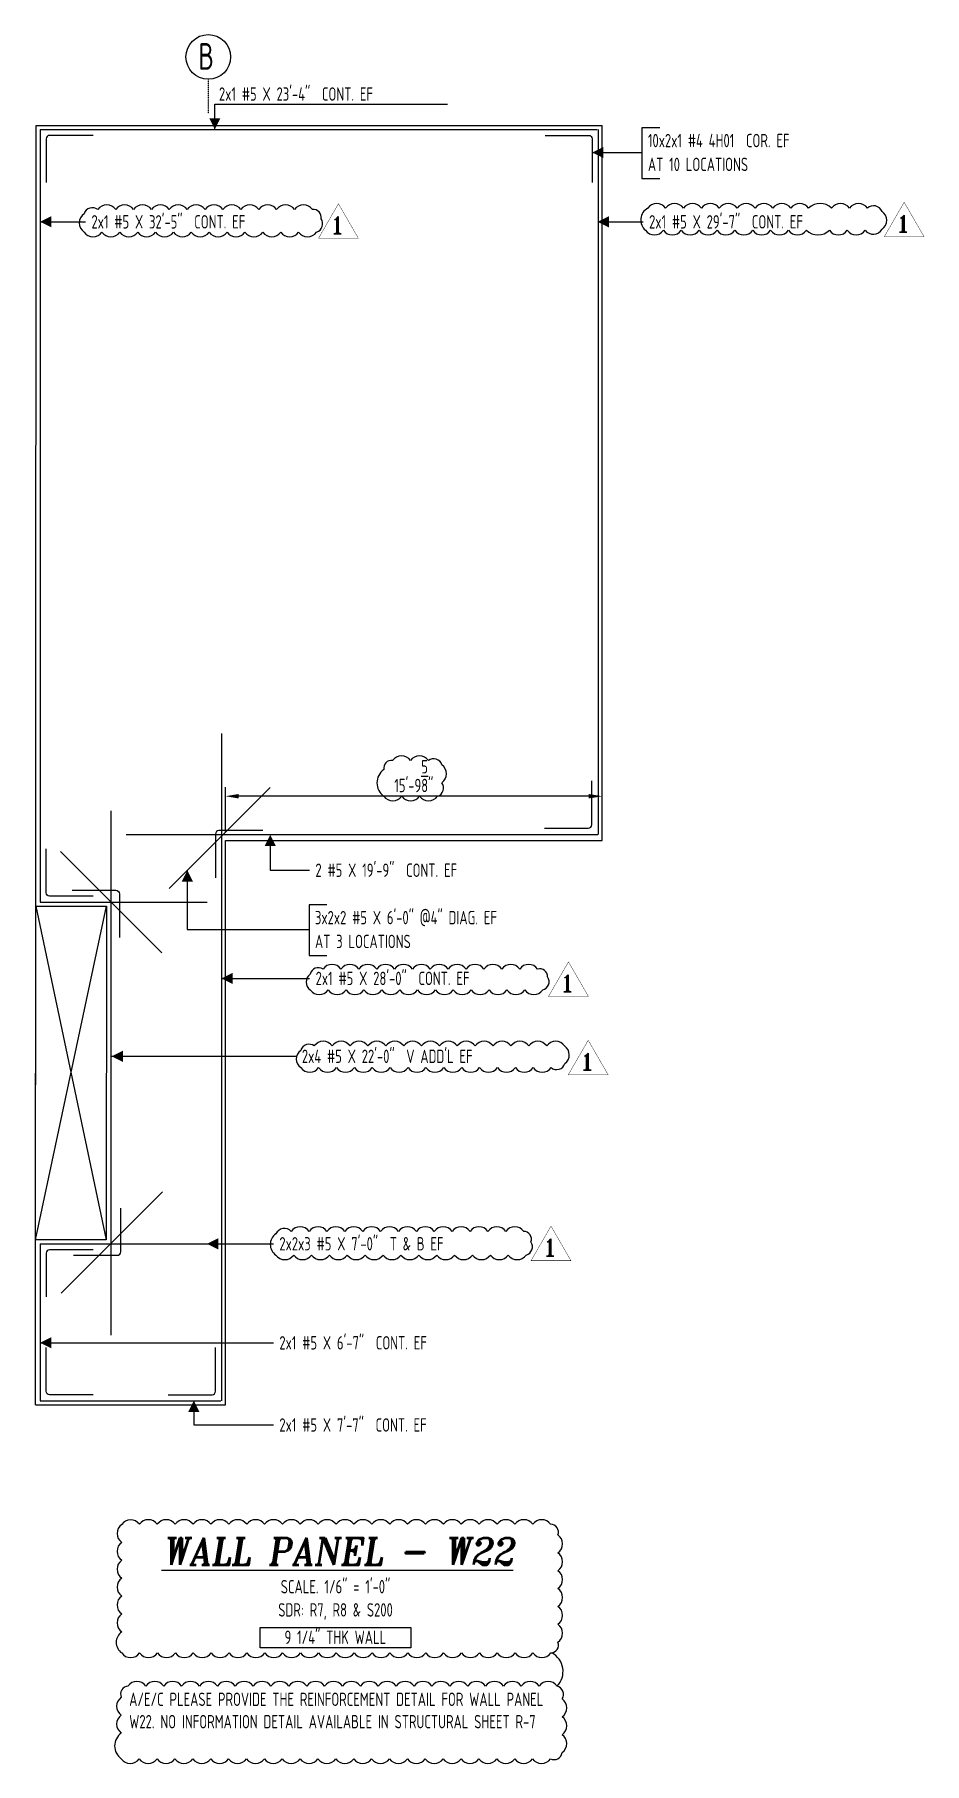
# Model space of a CAD drawing. Header units: inches. Extents: x -3675 to 25720, y -2273 to 5046.
# Drawn here: x 22814 to 23262, y -343 to 528 of the extents above; entities that cross this region are included whole.
import ezdxf
from ezdxf.enums import TextEntityAlignment as Align

# ---------------------------------------------------------------- set-up
doc = ezdxf.new("R2010")
doc.units = ezdxf.units.IN
doc.header["$LTSCALE"] = 0.025
doc.header["$MEASUREMENT"] = 0
doc.linetypes.add('PHANTOM', pattern=[2.5, 1.25, -0.25, 0.25, -0.25, 0.25, -0.25])
doc.layers.get('0').update_dxf_attribs({"linetype": 'CONTINUOUS'})
doc.layers.get('Defpoints').update_dxf_attribs({"linetype": 'CONTINUOUS'})
for name, color, linetype in [('0-25', 7, 'CONTINUOUS'), ('0-25TEXT', 7, 'CONTINUOUS'), ('0-35', 3, 'CONTINUOUS'), ('0-35TEXT', 3, 'CONTINUOUS'), ('0-50', 10, 'CONTINUOUS'), ('BAR-LBL', 2, 'CONTINUOUS'), ('DETAIL', 83, 'CONTINUOUS'), ('GRID', 8, 'PHANTOM'), ('REBARS', 4, 'CONTINUOUS'), ('REV_1', 150, 'CONTINUOUS')]:
    doc.layers.add(name, color=color, linetype=linetype)
doc.styles.add('AR', font='ARCHQUIK.shx', dxfattribs={"width": 0.8})
doc.styles.add('ROMANT', font='romant')
doc.dimstyles.new('CADS_DIM_48', dxfattribs={"dimscale": 48, "dimtxt": 0.09375, "dimasz": 0.09375, "dimexe": 0.0625, "dimexo": 0.0625, "dimgap": 0.09375, "dimtad": 0, "dimtih": 1, "dimtoh": 1, "dimzin": 1, "dimdsep": 46, "dimlunit": 4, "dimtxsty": 'AR', "dimblk": 'CLOSED', "dimcen": 0.1875, "dimadec": 0, "dimazin": 0, "dimtfac": 1, "dimtofl": 0, "dimtmove": 0, "dimatfit": 1, "dimldrblk": 'DOTBLANK', "dimfxl": 1, "dimtzin": 0, "dimarcsym": 0})

# ---------------------------------------------------------------- blocks, each defined once
blk = doc.blocks.new('leadrblk')
blk.add_lwpolyline([(0, 0, 0, 1, 0), (1, 0, 1, 1, 0)], format="xyseb")
blk = doc.blocks.new('*U822', base_point=(22819.57, -83.65))
at = {"layer": 'REBARS', "color": 0}
blk.add_lwpolyline([(22843.57, -83.9), (22821.57, -83.9, 0.414214), (22819.82, -85.65), (22819.82, -107.65)], format="xyb", dxfattribs=at)
blk = doc.blocks.new('*U823', base_point=(22905.32, -157.15))
at = {"layer": 'REBARS', "color": 0}
blk.add_lwpolyline([(22881.32, -156.9), (22903.32, -156.9, 0.414213), (22905.07, -155.15), (22905.07, -133.15)], format="xyb", dxfattribs=at)
blk = doc.blocks.new('*U824', base_point=(22819.57, -157.15))
at = {"layer": 'REBARS', "color": 0}
blk.add_lwpolyline([(22843.57, -156.9), (22821.57, -156.9, -0.414213), (22819.82, -155.15), (22819.82, -133.15)], format="xyb", dxfattribs=at)
blk = doc.blocks.new('*U825', base_point=(22904.82, 127.35))
at = {"layer": 'REBARS', "color": 0}
blk.add_lwpolyline([(22928.82, 127.1), (22906.82, 127.1, 0.414214), (22905.07, 125.35), (22905.07, 103.35)], format="xyb", dxfattribs=at)
blk = doc.blocks.new('*U826', base_point=(22819.57, 93.85))
at = {"layer": 'REBARS', "color": 0}
blk.add_lwpolyline([(22843.57, 94.1), (22821.57, 94.1, -0.414213), (22819.82, 95.85), (22819.82, 117.85)], format="xyb", dxfattribs=at)
blk = doc.blocks.new('*U837', base_point=(23094.7, 128.1))
at = {"layer": 'REBARS', "color": 0}
blk.add_lwpolyline([(23070.7, 128.35), (23092.7, 128.35, 0.414213), (23094.45, 130.1), (23094.45, 152.1)], format="xyb", dxfattribs=at)
blk = doc.blocks.new('*U827', base_point=(22819.57, 477.35))
at = {"layer": 'REBARS', "color": 0}
blk.add_lwpolyline([(22843.57, 477.1), (22821.57, 477.1, 0.414214), (22819.82, 475.35), (22819.82, 453.35)], format="xyb", dxfattribs=at)
blk = doc.blocks.new('*U763', base_point=(22881.97, 97.75))
at = {"layer": 'REBARS', "color": 0}
blk.add_lwpolyline([(22881.75, 97.97), (22932.66, 148.88)], dxfattribs=at)
blk = doc.blocks.new('*U769', base_point=(22816.82, -80.59))
at = {"layer": 'REBARS', "color": 0}
blk.add_lwpolyline([(22816.82, -80.9), (22900.82, -80.9)], dxfattribs=at)
blk = doc.blocks.new('*U764', base_point=(22852.28, -126.9))
at = {"layer": 'REBARS', "color": 0}
blk.add_lwpolyline([(22852.6, -126.9), (22852.6, 137.1)], dxfattribs=at)
blk = doc.blocks.new('*U767', base_point=(22817.14, -80.9))
at = {"layer": 'REBARS', "color": 0}
blk.add_lwpolyline([(22816.82, -80.9), (22816.82, -159.9)], dxfattribs=at)
blk = doc.blocks.new('*U761', base_point=(22816.82, -160.22))
at = {"layer": 'REBARS', "color": 0}
blk.add_lwpolyline([(22816.82, -159.9), (22907.82, -159.9)], dxfattribs=at)
blk = doc.blocks.new('*U768', base_point=(22817.14, 480.1))
at = {"layer": 'REBARS', "color": 0}
blk.add_lwpolyline([(22816.82, 480.1), (22816.82, 91.1)], dxfattribs=at)
blk = doc.blocks.new('*U834', base_point=(23094.95, 477.35))
at = {"layer": 'REBARS', "color": 0}
blk.add_lwpolyline([(23070.95, 477.1), (23092.95, 477.1, -0.414214), (23094.7, 475.35), (23094.7, 453.35)], format="xyb", dxfattribs=at)
blk = doc.blocks.new('*U835', base_point=(23097.39, 480.1))
at = {"layer": 'REBARS', "color": 0}
blk.add_lwpolyline([(23097.7, 480.1), (23097.7, 125.1)], dxfattribs=at)
blk = doc.blocks.new('*U833', base_point=(22816.82, 479.78))
at = {"layer": 'REBARS', "color": 0}
blk.add_lwpolyline([(22816.82, 480.1), (23097.24, 480.1)], dxfattribs=at)
blk = doc.blocks.new('*U771', base_point=(22907.76, 176.05))
at = {"layer": 'REBARS', "color": 0}
blk.add_lwpolyline([(22908.07, 176.05), (22908.07, -159.95)], dxfattribs=at)
blk = doc.blocks.new('*U766', base_point=(22877.83, 65.42))
at = {"layer": 'REBARS', "color": 0}
blk.add_lwpolyline([(22878.05, 65.64), (22827.14, 116.55)], dxfattribs=at)
blk = doc.blocks.new('*U765', base_point=(22878.13, -54.56))
at = {"layer": 'REBARS', "color": 0}
blk.add_lwpolyline([(22878.36, -54.78), (22827.44, -105.69)], dxfattribs=at)
blk = doc.blocks.new('*U836', base_point=(22860.09, 125.41))
at = {"layer": 'REBARS', "color": 0}
blk.add_lwpolyline([(22860.09, 125.1), (23097.5, 125.1)], dxfattribs=at)
blk = doc.blocks.new('*U828', base_point=(22856.99, 97.29))
at = {"layer": 'REBARS', "color": 0}
blk.add_lwpolyline([(22832.99, 97.04), (22854.99, 97.04, -0.414214), (22856.74, 95.29), (22856.74, 73.29)], format="xyb", dxfattribs=at)
blk = doc.blocks.new('*U829', base_point=(22857.63, -86.97))
at = {"layer": 'REBARS', "color": 0}
blk.add_lwpolyline([(22833.63, -86.72), (22855.63, -86.72, 0.414213), (22857.38, -84.97), (22857.38, -62.97)], format="xyb", dxfattribs=at)
blk = doc.blocks.new('*U770', base_point=(22816.82, 90.78))
at = {"layer": 'REBARS', "color": 0}
blk.add_lwpolyline([(22816.82, 91.1), (22900.82, 91.09)], dxfattribs=at)
blk = doc.blocks.new('Rev_Tri (48)')
at = {"const_width": 0.128}
blk.add_lwpolyline([(6.69, 11.58), (13.37, 0), (0, 0)], close=True, dxfattribs=at)
at = {"color": 1, "style": 'ROMANT'}
blk.add_attdef('R', (3.93, 1.52, -0.03), '', height=5.75, dxfattribs=at)
blk = doc.blocks.new('*D838')
at = {"layer": 'Defpoints', "color": 0, "transparency": 16777216}
for p in [(22910.07, 144.41), (22910.07, 122.1), (23099.7, 122.1)]:
    blk.add_point(p, dxfattribs=at)
at = {"layer": 'DETAIL', "color": 0, "lineweight": -2, "transparency": 16777216}
for p, q in [((22910.07, 126.6), (22910.07, 148.91)), ((23099.7, 126.6), (23099.7, 148.91)), ((23092.95, 144.41), (22916.82, 144.41))]:
    blk.add_line(p, q, dxfattribs=at)
at = {"layer": 'DETAIL', "color": 0, "transparency": 16777216}
for points in [[(22916.82, 145.54), (22916.82, 143.29), (22910.07, 144.41)], [(23092.95, 145.54), (23092.95, 143.29), (23099.7, 144.41)]]:
    blk.add_solid(points, dxfattribs=at)
at = {"layer": 'DETAIL', "color": 0, "transparency": 16777216, "insert": (23004.89, 154.54), "char_height": 6.75, "attachment_point": 5, "style": 'AR'}
blk.add_mtext('15\'-9{\\H1.000000x;\\S5/8;}"', dxfattribs=at)
blk = doc.blocks.new('_DotBlank')
at = {"layer": '0-35', "color": 0, "lineweight": -2}
blk.add_line((-0.5, 0), (-1, 0), dxfattribs=at)
blk.add_circle((0, 0), 0.5, dxfattribs=at)

msp = doc.modelspace()

# ---------------------------------------------------------------- linework, layer by layer
at = {"layer": '0-25TEXT'}
for points in [[(22904.75424, 480.09507), (22904.75424, 492.82898), (23021.77484, 492.82898)], [(23128.72013, 480.87078), (23119.72107, 480.87078), (23119.72107, 455.37346), (23128.72013, 455.37346)], [(23094.69948, 468.49708), (23119.72107, 468.49708)], [(22816.82442, 433.58865), (22839.64309, 433.58865)], [(23097.48984, 433.59016), (23120.30852, 433.59016)], [(22932.65306, 124.09507), (22932.65306, 107.16068), (22952.35519, 107.16068)], [(22890.86867, 107.09363), (22890.86867, 77.30334), (22952.14008, 77.30334)], [(22961.13913, 89.67704), (22952.14008, 89.67704), (22952.14008, 64.17972), (22961.13913, 64.17972)], [(22908.07446, 52.6928), (22952.46223, 52.6928)], [(22852.82441, 13.46846), (22945.54339, 13.46846)], [(22900.82442, -80.90496), (22934.21844, -80.90496)], [(22816.82442, -130.7539), (22934.21844, -130.7539)], [(22894.15763, -159.90493), (22894.15763, -172.10947), (22934.21844, -172.10947)]]:
    msp.add_lwpolyline(points, dxfattribs=at)
at = {"layer": '0-35'}
for p, q in [((22814.44942, -161.90493), (22814.82442, 482.09507)), ((22814.82442, 482.09507), (23099.69947, 482.09658)), ((23099.69947, 122.09658), (23099.69947, 482.09645)), ((22910.07442, 122.09507), (23099.69947, 122.09658)), ((22910.07442, -161.90493), (22910.07442, 122.09507)), ((22814.49775, -78.90496), (22814.59557, 89.09499)), ((22814.59557, 89.09499), (22850.22058, 89.09507)), ((22850.22058, 89.09507), (22850.12275, -78.90493)), ((22850.12275, -78.90493), (22814.49775, -78.90496)), ((22814.44942, -161.90493), (22910.07442, -161.90493))]:
    msp.add_line(p, q, dxfattribs=at)
at = {"layer": '0-50'}
for p, q in [((22814.49775, -78.90496), (22850.22058, 89.0952)), ((22814.59557, 89.0952), (22850.12275, -78.90493))]:
    msp.add_line(p, q, dxfattribs=at)
msp.add_lwpolyline([(22927.5417, -274.03677), (23003.42854, -274.03677), (23003.42854, -284.39313), (22927.5417, -284.39313)], close=True, dxfattribs=at)
msp.add_circle((22901.44942, 516.60161), 11.25, dxfattribs=at)
at = {"layer": 'DETAIL'}
for points in [[(22989.81834, 144.4131, 0.52056705), (22998.81834, 144.4131, 0.52056705), (23007.81834, 144.4131, 0.52056705), (23016.81834, 144.4131, 0.52056705), (23019.02653, 151.20492, 0.52056705), (23019.02653, 160.20492, 0.52056705), (23012.23472, 162.4131, 0.52056705), (23003.23472, 162.4131, 0.52056705), (22994.23472, 162.4131, 0.52056705), (22989.81834, 157.82948, 0.52056705)], [(22857.88204, -286.90954, 0.52056705), (22866.88204, -286.90954, 0.52056705), (22875.88204, -286.90954, 0.52056705), (22884.88204, -286.90954, 0.52056705), (22893.88204, -286.90954, 0.52056705), (22902.88204, -286.90954, 0.52056705), (22911.88204, -286.90954, 0.52056705), (22920.88204, -286.90954, 0.52056705), (22929.88204, -286.90954, 0.52056705), (22938.88204, -286.90954, 0.52056705), (22947.88204, -286.90954, 0.52056705), (22956.88204, -286.90954, 0.52056705), (22965.88204, -286.90954, 0.52056705), (22974.88204, -286.90954, 0.52056705), (22983.88204, -286.90954, 0.52056705), (22992.88204, -286.90954, 0.52056705), (23001.88204, -286.90954, 0.52056705), (23010.88204, -286.90954, 0.52056705), (23019.88204, -286.90954, 0.52056705), (23028.88204, -286.90954, 0.52056705), (23037.88204, -286.90954, 0.52056705), (23046.88204, -286.90954, 0.52056705), (23055.88204, -286.90954, 0.52056705), (23064.88204, -286.90954, 0.52056705), (23073.88204, -286.90954, 0.52056705), (23077.44009, -281.4676, 0.52056705), (23077.44009, -272.4676, 0.52056705), (23077.44009, -263.4676, 0.52056705), (23077.44009, -254.4676, 0.52056705), (23077.44009, -245.4676, 0.52056705), (23077.44009, -236.4676, 0.52056705), (23077.44009, -227.4676, 0.52056705), (23073.77368, -222.13401, 0.52056705), (23064.77368, -222.13401, 0.52056705), (23055.77368, -222.13401, 0.52056705), (23046.77368, -222.13401, 0.52056705), (23037.77368, -222.13401, 0.52056705), (23028.77368, -222.13401, 0.52056705), (23019.77368, -222.13401, 0.52056705), (23010.77368, -222.13401, 0.52056705), (23001.77368, -222.13401, 0.52056705), (22992.77368, -222.13401, 0.52056705), (22983.77368, -222.13401, 0.52056705), (22974.77368, -222.13401, 0.52056705), (22965.77368, -222.13401, 0.52056705), (22956.77368, -222.13401, 0.52056705), (22947.77368, -222.13401, 0.52056705), (22938.77368, -222.13401, 0.52056705), (22929.77368, -222.13401, 0.52056705), (22920.77368, -222.13401, 0.52056705), (22911.77368, -222.13401, 0.52056705), (22902.77368, -222.13401, 0.52056705), (22893.77368, -222.13401, 0.52056705), (22884.77368, -222.13401, 0.52056705), (22875.77368, -222.13401, 0.52056705), (22866.77368, -222.13401, 0.52056705), (22857.88204, -222.24236, 0.52056705), (22857.88204, -231.24236, 0.52056705), (22857.88204, -240.24236, 0.52056705), (22857.88204, -249.24236, 0.52056705), (22857.88204, -258.24236, 0.52056705), (22857.88204, -267.24236, 0.52056705), (22857.88204, -276.24236, 0.52056705)], [(22857.66523, -340.16338, 0.52056705), (22866.66523, -340.16338, 0.52056705), (22875.66523, -340.16338, 0.52056705), (22884.66523, -340.16338, 0.52056705), (22893.66523, -340.16338, 0.52056705), (22902.66523, -340.16338, 0.52056705), (22911.66523, -340.16338, 0.52056705), (22920.66523, -340.16338, 0.52056705), (22929.66523, -340.16338, 0.52056705), (22938.66523, -340.16338, 0.52056705), (22947.66523, -340.16338, 0.52056705), (22956.66523, -340.16338, 0.52056705), (22965.66523, -340.16338, 0.52056705), (22974.66523, -340.16338, 0.52056705), (22983.66523, -340.16338, 0.52056705), (22992.66523, -340.16338, 0.52056705), (23001.66523, -340.16338, 0.52056705), (23010.66523, -340.16338, 0.52056705), (23019.66523, -340.16338, 0.52056705), (23028.66523, -340.16338, 0.52056705), (23037.66523, -340.16338, 0.52056705), (23046.66523, -340.16338, 0.52056705), (23055.66523, -340.16338, 0.52056705), (23064.66523, -340.16338, 0.52056705), (23073.66523, -340.16338, 0.52056705), (23079.53689, -337.03504, 0.52056705), (23079.53689, -328.03504, 0.52056705), (23079.53689, -319.03504, 0.52056705), (23079.53689, -310.03504, 0.52056705), (23077.00484, -303.56708, 0.52056705), (23068.00484, -303.56708, 0.52056705), (23059.00484, -303.56708, 0.52056705), (23050.00484, -303.56708, 0.52056705), (23041.00484, -303.56708, 0.52056705), (23032.00484, -303.56708, 0.52056705), (23023.00484, -303.56708, 0.52056705), (23014.00484, -303.56708, 0.52056705), (23005.00484, -303.56708, 0.52056705), (22996.00484, -303.56708, 0.52056705), (22987.00484, -303.56708, 0.52056705), (22978.00484, -303.56708, 0.52056705), (22969.00484, -303.56708, 0.52056705), (22960.00484, -303.56708, 0.52056705), (22951.00484, -303.56708, 0.52056705), (22942.00484, -303.56708, 0.52056705), (22933.00484, -303.56708, 0.52056705), (22924.00484, -303.56708, 0.52056705), (22915.00484, -303.56708, 0.52056705), (22906.00484, -303.56708, 0.52056705), (22897.00484, -303.56708, 0.52056705), (22888.00484, -303.56708, 0.52056705), (22879.00484, -303.56708, 0.52056705), (22870.00484, -303.56708, 0.52056705), (22861.00484, -303.56708, 0.52056705), (22857.66523, -309.22746, 0.52056705), (22857.66523, -318.22746, 0.52056705), (22857.66523, -327.22746, 0.52056705)]]:
    msp.add_lwpolyline(points, format="xyb", close=True, dxfattribs=at)
msp.add_arc((23069.51007, -296.20404), 10.50647, 315.50797405, 62.67998831, dxfattribs=at)
at = {"layer": 'GRID', "lineweight": -3}
msp.add_lwpolyline([(22901.44942, 505.35161), (22901.44942, 488.11068)], dxfattribs=at)
at = {"layer": 'REV_1'}
for points in [[(22838.90518, 428.41381, 0.52056705), (22847.90518, 428.41381, 0.52056705), (22856.90518, 428.41381, 0.52056705), (22865.90518, 428.41381, 0.52056705), (22874.90518, 428.41381, 0.52056705), (22883.90518, 428.41381, 0.52056705), (22892.90518, 428.41381, 0.52056705), (22901.90518, 428.41381, 0.52056705), (22910.90518, 428.41381, 0.52056705), (22919.90518, 428.41381, 0.52056705), (22928.90518, 428.41381, 0.52056705), (22937.90518, 428.41381, 0.52056705), (22946.90518, 428.41381, 0.52056705), (22955.90518, 428.41381, 0.52056705), (22958.20377, 435.11522, 0.52056705), (22953.82875, 439.7402, 0.52056705), (22944.82875, 439.7402, 0.52056705), (22935.82875, 439.7402, 0.52056705), (22926.82875, 439.7402, 0.52056705), (22917.82875, 439.7402, 0.52056705), (22908.82875, 439.7402, 0.52056705), (22899.82875, 439.7402, 0.52056705), (22890.82875, 439.7402, 0.52056705), (22881.82875, 439.7402, 0.52056705), (22872.82875, 439.7402, 0.52056705), (22863.82875, 439.7402, 0.52056705), (22854.82875, 439.7402, 0.52056705), (22845.82875, 439.7402, 0.52056705), (22838.90518, 437.66377, 0.52056705)], [(23121.50161, 429.32574, 0.52056705), (23130.50161, 429.32574, 0.52056705), (23139.50161, 429.32574, 0.52056705), (23148.50161, 429.32574, 0.52056705), (23157.50161, 429.32574, 0.52056705), (23166.50161, 429.32574, 0.52056705), (23175.50161, 429.32574, 0.52056705), (23184.50161, 429.32574, 0.52056705), (23193.50161, 429.32574, 0.52056705), (23202.50161, 429.32574, 0.404425897), (23214.08618, 429.32423, 0.52056705), (23223.08618, 429.32423, 0.52056705), (23232.08618, 429.32423, 0.52056705), (23240.57226, 429.83815, 0.52056705), (23240.57226, 438.83815, 0.52056705), (23233.21629, 440.48218, 0.52056705), (23224.21629, 440.48218, 0.52056705), (23215.21629, 440.48218, 0.404425897), (23203.63172, 440.48369, 0.52056705), (23194.63172, 440.48369, 0.52056705), (23185.63172, 440.48369, 0.52056705), (23176.63172, 440.48369, 0.52056705), (23167.63172, 440.48369, 0.52056705), (23158.63172, 440.48369, 0.52056705), (23149.63172, 440.48369, 0.52056705), (23140.63172, 440.48369, 0.52056705), (23131.63172, 440.48369, 0.52056705), (23122.63172, 440.48369, 0.52056705)], [(22952.77879, 46.89547, 0.52056705), (22961.77879, 46.89547, 0.52056705), (22970.77879, 46.89547, 0.52056705), (22979.77879, 46.89547, 0.52056705), (22988.77879, 46.89547, 0.52056705), (22997.77879, 46.89547, 0.52056705), (23006.77879, 46.89547, 0.52056705), (23015.77879, 46.89547, 0.52056705), (23024.77879, 46.89547, 0.52056705), (23033.77879, 46.89547, 0.52056705), (23042.77879, 46.89547, 0.52056705), (23051.77879, 46.89547, 0.52056705), (23060.77879, 46.89547, 0.52056705), (23069.77879, 46.89547, 0.52056705), (23072.23714, 53.43713, 0.52056705), (23067.2063, 57.40629, 0.52056705), (23058.2063, 57.40629, 0.52056705), (23049.2063, 57.40629, 0.52056705), (23040.2063, 57.40629, 0.52056705), (23031.2063, 57.40629, 0.52056705), (23022.2063, 57.40629, 0.52056705), (23013.2063, 57.40629, 0.52056705), (23004.2063, 57.40629, 0.52056705), (22995.2063, 57.40629, 0.52056705), (22986.2063, 57.40629, 0.52056705), (22977.2063, 57.40629, 0.52056705), (22968.2063, 57.40629, 0.52056705), (22959.2063, 57.40629, 0.52056705), (22952.77879, 54.8338, 0.52056705)], [(22948.00149, 7.76294, 0.52056705), (22957.00149, 7.76294, 0.52056705), (22966.00149, 7.76294, 0.52056705), (22975.00149, 7.76294, 0.52056705), (22984.00149, 7.76294, 0.52056705), (22993.00149, 7.76294, 0.52056705), (23002.00149, 7.76294, 0.52056705), (23011.00149, 7.76294, 0.52056705), (23020.00149, 7.76294, 0.52056705), (23029.00149, 7.76294, 0.52056705), (23038.00149, 7.76294, 0.52056705), (23047.00149, 7.76294, 0.52056705), (23056.00149, 7.76294, 0.52056705), (23065.00149, 7.76294, 0.52056705), (23074.00149, 7.76294, 0.52056705), (23080.93994, 9.8245, 0.52056705), (23080.79456, 18.67912, 0.52056705), (23071.79456, 18.67912, 0.52056705), (23062.79456, 18.67912, 0.52056705), (23053.79456, 18.67912, 0.52056705), (23044.79456, 18.67912, 0.52056705), (23035.79456, 18.67912, 0.52056705), (23026.79456, 18.67912, 0.52056705), (23017.79456, 18.67912, 0.52056705), (23008.79456, 18.67912, 0.52056705), (22999.79456, 18.67912, 0.52056705), (22990.79456, 18.67912, 0.52056705), (22981.79456, 18.67912, 0.52056705), (22972.79456, 18.67912, 0.52056705), (22963.79456, 18.67912, 0.52056705), (22954.79456, 18.67912, 0.52056705), (22948.00149, 16.4722, 0.52056705)], [(22935.42179, -86.55481, 0.52056705), (22944.42179, -86.55481, 0.52056705), (22953.42179, -86.55481, 0.52056705), (22962.42179, -86.55481, 0.52056705), (22971.42179, -86.55481, 0.52056705), (22980.42179, -86.55481, 0.52056705), (22989.42179, -86.55481, 0.52056705), (22998.42179, -86.55481, 0.52056705), (23007.42179, -86.55481, 0.52056705), (23016.42179, -86.55481, 0.52056705), (23025.42179, -86.55481, 0.52056705), (23034.42179, -86.55481, 0.52056705), (23043.42179, -86.55481, 0.52056705), (23052.42179, -86.55481, 0.52056705), (23061.42179, -86.55481, 0.52056705), (23063.86835, -80.00136, 0.52056705), (23060.19594, -74.67377, 0.52056705), (23051.19594, -74.67377, 0.52056705), (23042.19594, -74.67377, 0.52056705), (23033.19594, -74.67377, 0.52056705), (23024.19594, -74.67377, 0.52056705), (23015.19594, -74.67377, 0.52056705), (23006.19594, -74.67377, 0.52056705), (22997.19594, -74.67377, 0.52056705), (22988.19594, -74.67377, 0.52056705), (22979.19594, -74.67377, 0.52056705), (22970.19594, -74.67377, 0.52056705), (22961.19594, -74.67377, 0.52056705), (22952.19594, -74.67377, 0.52056705), (22943.19594, -74.67377, 0.52056705), (22935.42179, -75.89962, 0.52056705)]]:
    msp.add_lwpolyline(points, format="xyb", close=True, dxfattribs=at)

# ---------------------------------------------------------------- block references
at = {"layer": '0-25', "xscale": 1.5, "yscale": 1.5, "zscale": 1.5}
for p in [(22956.9243, 425.31074, -0.15), (23241.67747, 426.0638, -0.15), (23072.70424, 43.64588, -0.15), (23082.64224, 4.19358, -0.15), (23063.91424, -89.39066, -0.15)]:
    msp.add_blockref('Rev_Tri (48)', p, dxfattribs=at).add_auto_attribs({'R': '1'})
at = {"layer": '0-25TEXT', "xscale": 5.623937007874017, "yscale": 2.250708661417324}
for p, rotation in [((22904.75424, 480.09507), 90.00000153523449), ((22932.65306, 125.01444), 270.0000046057035), ((22890.86867, 107.09363), 270.0000046057035), ((22894.15763, -159.90493), 270.0000046057035)]:
    msp.add_blockref('leadrblk', p, dxfattribs=dict(at, rotation=rotation))
for p in [(23094.69948, 468.49708), (22816.82442, 433.58865), (23097.48984, 433.59016), (22908.07446, 52.6928), (22852.82441, 13.46846), (22900.82442, -80.90496), (22816.82442, -130.7539)]:
    msp.add_blockref('leadrblk', p, dxfattribs=at)
at = {"layer": 'REBARS', "color": 4}
for name, p in [('*U768', (22817.13692, 480.09507)), ('*U833', (22816.82442, 479.78257)), ('*U835', (23097.38697, 480.09645)), ('*U827', (22819.57441, 477.34507)), ('*U834', (23094.94948, 477.34645)), ('*U771', (22907.76192, 176.0545)), ('*U763', (22881.96811, 97.75113)), ('*U837', (23094.69947, 128.09645)), ('*U764', (22852.28311, -126.90493)), ('*U836', (22860.08881, 125.40773)), ('*U825', (22904.82443, 127.34711)), ('*U826', (22819.57441, 93.84507)), ('*U766', (22877.83041, 65.41825)), ('*U828', (22856.98768, 97.29263)), ('*U770', (22816.82492, 90.78277)), ('*U765', (22878.13461, -54.56098)), ('*U829', (22857.6313, -86.96513)), ('*U769', (22816.82442, -80.59243)), ('*U767', (22817.13692, -80.90493)), ('*U822', (22819.57438, -83.65492)), ('*U824', (22819.57441, -157.15289)), ('*U823', (22905.32443, -157.15289)), ('*U761', (22816.82442, -160.21743))]:
    msp.add_blockref(name, p, dxfattribs=at)

# ---------------------------------------------------------------- texts
at = {"color": 7, "linetype": 'Continuous', "style": 'ROMANT', "oblique": 9, "width": 0.95}
msp.add_text('%%UWALL PANEL - W22', height=13.5, dxfattribs=at).set_placement((22966.857, -242.46487), align=Align.CENTER)
at = {"layer": '0-35TEXT', "style": 'AR', "width": 0.8}
for s, p in [('AT 10 LOCATIONS', (23122.72076, 459.12307)), ('AT 3 LOCATIONS', (22955.13976, 67.92933))]:
    msp.add_text(s, height=6.7498312, dxfattribs=at).set_placement(p)
for s, p in [('SCALE. 1/6" = 1\'-0"', (22965.48512, -256.91176)), ('SDR: R7, R8 & S200', (22965.48512, -268.57996)), ('9 1/4" THK WALL', (22965.4082, -282.36797))]:
    msp.add_text(s, height=6.7498312, dxfattribs=at).set_placement(p, align=Align.CENTER)
at = {"layer": '0-50', "style": 'AR', "width": 0.8}
msp.add_text('B', height=13.5, dxfattribs=at).set_placement((22896.46288, 510.11516))
at = {"layer": 'BAR-LBL', "style": 'AR', "width": 0.8}
for s, p in [('2x1 #5 X 23\'-4"  CONT. EF', (22906.81082, 494.55032)), ('10x2x1 #4 4H01  COR. EF', (23122.72076, 471.12181)), ('2x1 #5 X 32\'-5"  CONT. EF', (22842.64278, 430.214)), ('2x1 #5 X 29\'-7"  CONT. EF', (23123.3082, 430.21552)), ('2 #5 X 19\'-9"  CONT. EF', (22955.35488, 103.78604)), ('3x2x2 #5 X 6\'-0" @4" DIAG. EF', (22955.13976, 79.92807)), ('2x1 #5 X 28\'-0"  CONT. EF', (22955.46192, 49.31815)), ('2x4 #5 X 22\'-0"  V ADD\'L EF', (22948.54307, 10.09381)), ('2x2x3 #5 X 7\'-0"  T & B EF', (22937.21812, -84.2796)), ('2x1 #5 X 6\'-7"  CONT. EF', (22937.21812, -134.12854)), ('2x1 #5 X 7\'-7"  CONT. EF', (22937.21812, -175.48411))]:
    msp.add_text(s, height=6.7492913, dxfattribs=at).set_placement(p)
at = {"layer": 'DETAIL', "insert": (22861.62788, -306.84866), "char_height": 6.74983125, "width": 217.0178832, "attachment_point": 1, "style": 'AR'}
msp.add_mtext('A/E/C PLEASE PROVIDE THE REINFORCEMENT DETAIL FOR WALL PANEL W22. NO INFORMATION DETAIL AVAILABLE IN STRUCTURAL SHEET R-7', dxfattribs=at)

# ---------------------------------------------------------------- dimensions: what is measured, and where the dimension line sits
at = {"layer": 'DETAIL'}
dim = msp.add_linear_dim(base=(22910.07442, 144.4131), p1=(23099.69947, 122.09658), p2=(22910.07442, 122.09507), dimstyle='CADS_DIM_48', override={"dimscale": 72, "dimgap": 0.03125, "dimtad": 1, "dimtih": 0, "dimtoh": 0, "dimdec": 3, "dimtdec": 3}, dxfattribs=at)
dim.commit()
dim.dimension.update_dxf_attribs({"geometry": '*D838', "text_midpoint": (23004.88694, 154.5381)})

doc.saveas('drawing.dxf')
